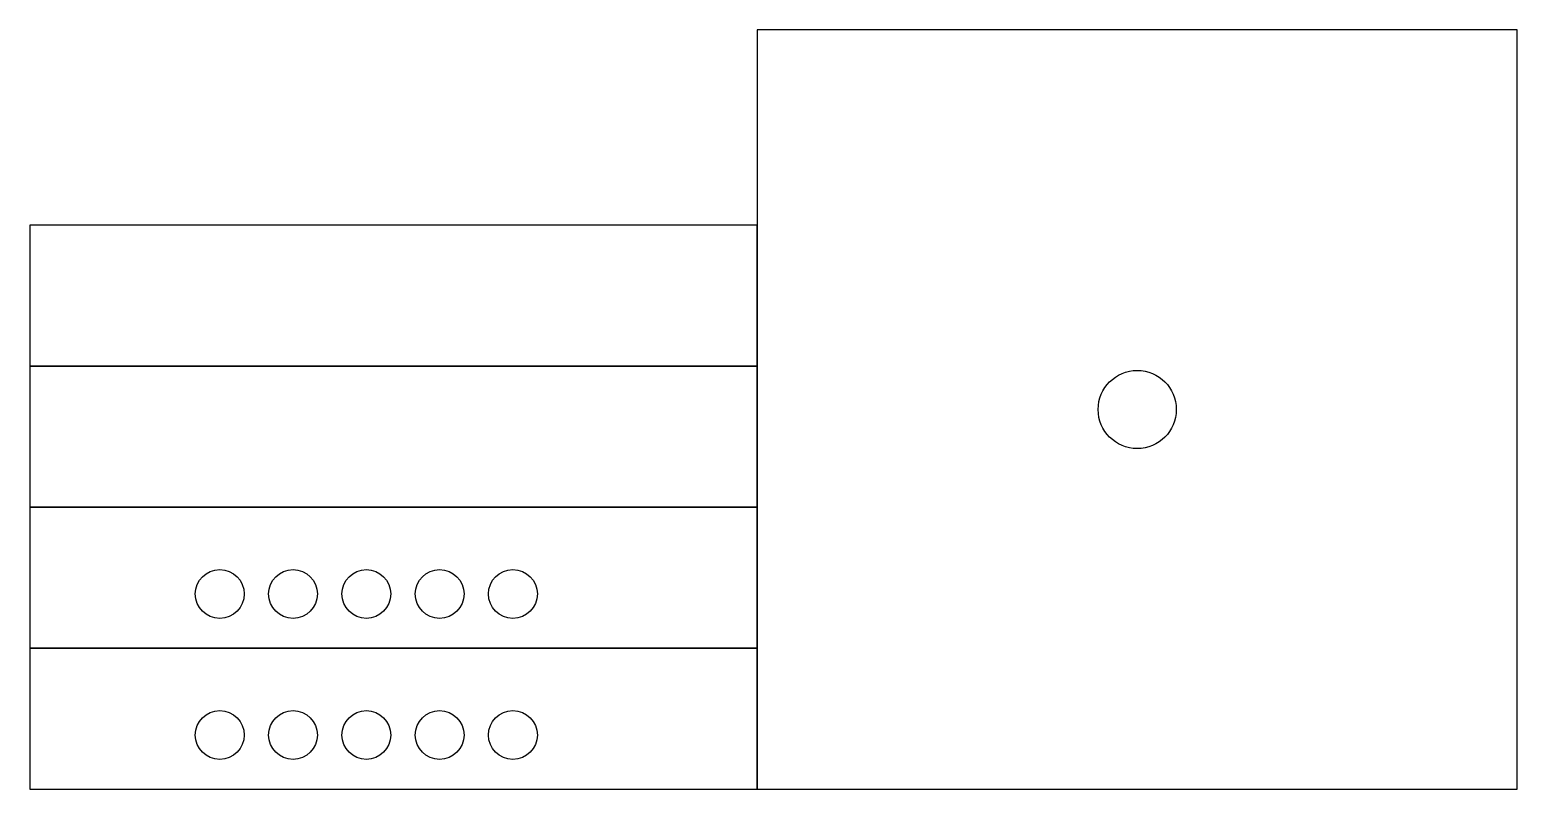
# Model space of a CAD drawing. Header units: millimetres. Extents: x 0 to 137, y 0 to 70.
import ezdxf

# ---------------------------------------------------------------- set-up
doc = ezdxf.new("R2010")
doc.units = ezdxf.units.MM

# ---------------------------------------------------------------- blocks, each defined once
blk = doc.blocks.new('*U2')
blk.add_circle((0, 0), 2.25)
blk = doc.blocks.new('*U3')
at = {"color": 0, "linetype": 'ByBlock', "lineweight": -2, "transparency": 16777216}
for p in [(0, 0), (6.75, 0), (13.5, 0), (20.25, 0), (27, 0)]:
    blk.add_blockref('*U2', p, dxfattribs=at)
blk = doc.blocks.new('*U4')
blk.add_circle((0, 0), 2.25)
blk = doc.blocks.new('*U5')
at = {"color": 0, "linetype": 'ByBlock', "lineweight": -2, "transparency": 16777216}
for p in [(0, 0), (6.75, 0), (13.5, 0), (20.25, 0), (27, 0)]:
    blk.add_blockref('*U4', p, dxfattribs=at)

msp = doc.modelspace()

# ---------------------------------------------------------------- linework, layer by layer
for points in [[(67, 0), (137, 0), (137, 70), (67, 70)], [(0, 39), (67, 39), (67, 52), (0, 52)], [(0, 26), (67, 26), (67, 39), (0, 39)], [(0, 13), (67, 13), (67, 26), (0, 26)], [(0, 0), (67, 0), (67, 13), (0, 13)]]:
    msp.add_lwpolyline(points, close=True)
msp.add_circle((102, 35), 3.6)

# ---------------------------------------------------------------- block references
for name, p in [('*U5', (17.5, 18)), ('*U3', (17.5, 5))]:
    msp.add_blockref(name, p)

doc.saveas('drawing.dxf')
